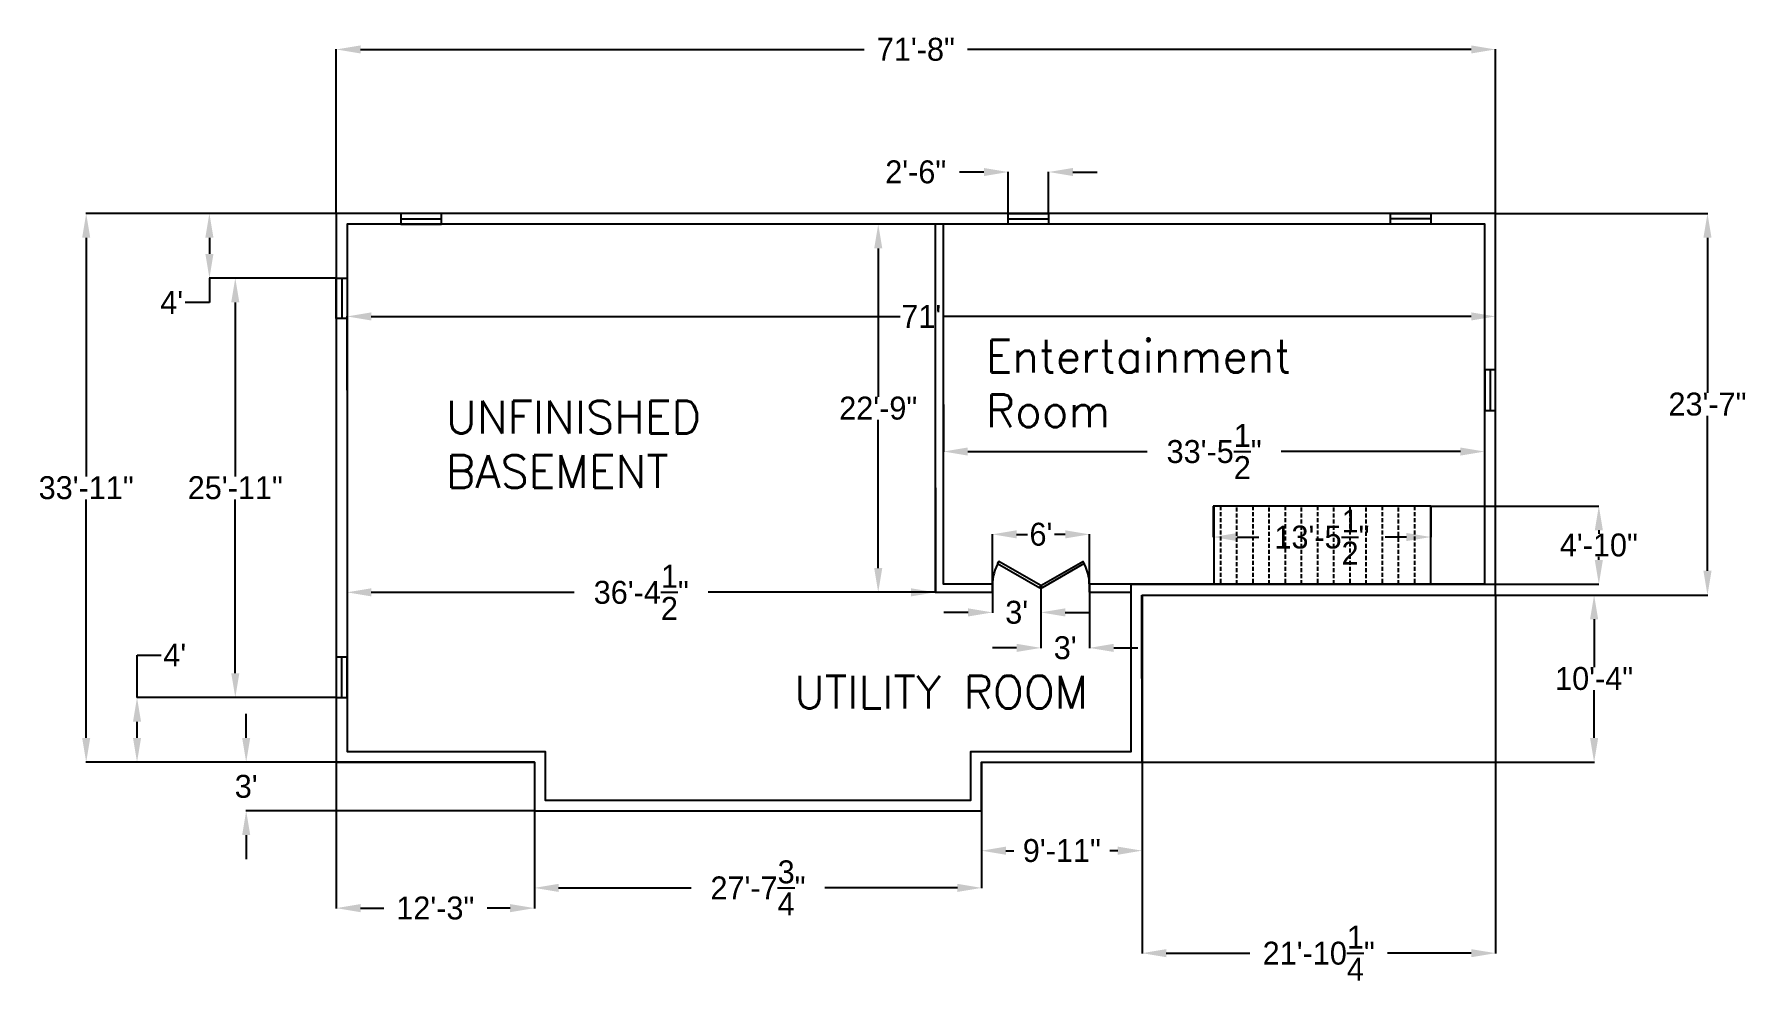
# Model space of a CAD drawing. Header units: inches. Extents: x 17 to 1290, y -56 to 645.
import ezdxf

# ---------------------------------------------------------------- set-up
doc = ezdxf.new("R2010")
doc.units = ezdxf.units.IN
doc.header["$MEASUREMENT"] = 0
doc.linetypes.add('DASHED', pattern=[0.75, 0.5, -0.25])
for name, color, linetype in [('Dim', 7, 'Continuous'), ('Doors', 2, 'Continuous'), ('External', 3, 'Continuous'), ('Internal', 6, 'Continuous'), ('Stairs', 5, 'Continuous'), ('TITLE', 7, 'Continuous'), ('Windows', 4, 'Continuous')]:
    doc.layers.add(name, color=color, linetype=linetype)
doc.styles.add('Roman', font='romans')
doc.dimstyles.get("Standard").update_dxf_attribs({"dimtxt": 17, "dimasz": 18, "dimexe": 0.18, "dimexo": 0.0625, "dimgap": 0.09, "dimtad": 0, "dimtih": 1, "dimtoh": 1, "dimdec": 4, "dimzin": 0, "dimdsep": 46, "dimlunit": 4, "dimtxsty": 'Standard', "dimcen": 0.09, "dimadec": 0, "dimazin": 0, "dimtfac": 1, "dimtdec": 4, "dimtofl": 0, "dimtmove": 0, "dimatfit": 3, "dimfxl": 1, "dimtolj": 1, "dimtzin": 0, "dimarcsym": 0})

# ---------------------------------------------------------------- blocks, each defined once
blk = doc.blocks.new('*U4')
for p, q in [((0, 0), (0, -5)), ((36, 0), (36, -5))]:
    blk.add_line(p, q)
blk.add_lwpolyline([(0, 0), (31.2, 18), (32.1, 16.5), (0.9, -1.5)], close=True)
blk.add_arc((0, 0), 36, 0, 30)
blk = doc.blocks.new('*U9')
for p, q in [((-36, 0), (-36, -5)), ((0, 0), (0, -5))]:
    blk.add_line(p, q)
blk.add_lwpolyline([(0, 0), (-31.2, 18), (-32.1, 16.5), (-0.9, -1.5)], close=True)
blk.add_arc((0, 0), 36, 150, 180)
blk = doc.blocks.new('*D10')
at = {"layer": 'Defpoints', "color": 0, "transparency": 16777216}
for p in [(719.3, 105.6), (838.3, 105.6), (838.3, 40)]:
    blk.add_point(p, dxfattribs=at)
at = {"layer": 'Dim', "color": 0, "lineweight": -2, "transparency": 16777216}
for p, q in [((719.3, 105.5), (719.3, 39.8)), ((838.3, 105.5), (838.3, 39.8)), ((737.3, 40), (743.3, 40)), ((820.3, 40), (814.3, 40))]:
    blk.add_line(p, q, dxfattribs=at)
at = {"layer": 'Dim', "color": 0, "transparency": 16777216}
for points in [[(737.3, 43), (737.3, 37), (719.3, 40)], [(820.3, 43), (820.3, 37), (838.3, 40)]]:
    blk.add_solid(points, dxfattribs=at)
at = {"layer": 'Dim', "color": 0, "transparency": 16777216, "insert": (778.8, 40), "char_height": 17, "attachment_point": 5}
blk.add_mtext('\\A1;9\'-11"', dxfattribs=at)
blk = doc.blocks.new('*D11')
at = {"layer": 'Defpoints', "color": 0, "transparency": 16777216}
for p in [(387.5, 69.6), (719.3, 69.6), (719.3, 12.4)]:
    blk.add_point(p, dxfattribs=at)
at = {"layer": 'Dim', "color": 0, "lineweight": -2, "transparency": 16777216}
for p, q in [((387.5, 69.5), (387.5, 12.2)), ((719.3, 69.5), (719.3, 12.2)), ((405.5, 12.4), (503.7, 12.4)), ((701.3, 12.4), (603.1, 12.4))]:
    blk.add_line(p, q, dxfattribs=at)
at = {"layer": 'Dim', "color": 0, "transparency": 16777216}
for points in [[(405.5, 15.4), (405.5, 9.4), (387.5, 12.4)], [(701.3, 15.4), (701.3, 9.4), (719.3, 12.4)]]:
    blk.add_solid(points, dxfattribs=at)
at = {"layer": 'Dim', "color": 0, "transparency": 16777216, "insert": (553.4, 12.4), "char_height": 17, "attachment_point": 5}
blk.add_mtext('\\A1;27\'-7{\\H1x;\\S3/4;}"', dxfattribs=at)
blk = doc.blocks.new('*D12')
at = {"layer": 'Defpoints', "color": 0, "transparency": 16777216}
for p in [(240.5, 105.6), (387.5, 105.6), (387.5, -2.6)]:
    blk.add_point(p, dxfattribs=at)
at = {"layer": 'Dim', "color": 0, "lineweight": -2, "transparency": 16777216}
for p, q in [((240.5, 105.5), (240.5, -2.8)), ((387.5, 105.5), (387.5, -2.8)), ((258.5, -2.6), (275.7, -2.6)), ((369.5, -2.6), (352.4, -2.6))]:
    blk.add_line(p, q, dxfattribs=at)
at = {"layer": 'Dim', "color": 0, "transparency": 16777216}
for points in [[(258.5, 0.4), (258.5, -5.6), (240.5, -2.6)], [(369.5, 0.4), (369.5, -5.6), (387.5, -2.6)]]:
    blk.add_solid(points, dxfattribs=at)
at = {"layer": 'Dim', "color": 0, "transparency": 16777216, "insert": (314, -2.6), "char_height": 17, "attachment_point": 5}
blk.add_mtext('\\A1;12\'-3"', dxfattribs=at)
blk = doc.blocks.new('*D13')
at = {"layer": 'Defpoints', "color": 0, "transparency": 16777216}
for p in [(387.5, 105.6), (173.7, 69.6), (387.5, 69.6)]:
    blk.add_point(p, dxfattribs=at)
at = {"layer": 'Dim', "color": 0, "lineweight": -2, "transparency": 16777216}
for p, q in [((173.7, 123.6), (173.7, 141.6)), ((387.5, 105.6), (173.5, 105.6)), ((387.5, 69.6), (173.5, 69.6)), ((173.7, 51.6), (173.7, 33.6))]:
    blk.add_line(p, q, dxfattribs=at)
at = {"layer": 'Dim', "color": 0, "transparency": 16777216}
for points in [[(170.7, 123.6), (176.7, 123.6), (173.7, 105.6)], [(170.7, 51.6), (176.7, 51.6), (173.7, 69.6)]]:
    blk.add_solid(points, dxfattribs=at)
at = {"layer": 'Dim', "color": 0, "transparency": 16777216, "insert": (173.7, 87.6), "char_height": 17, "attachment_point": 5}
blk.add_mtext("\\A1;3'", dxfattribs=at)
blk = doc.blocks.new('*D14')
at = {"layer": 'Defpoints', "color": 0, "transparency": 16777216}
for p in [(92.7, 153.6), (240.5, 153.6), (240.5, 105.6)]:
    blk.add_point(p, dxfattribs=at)
at = {"layer": 'Dim', "color": 0, "lineweight": -2, "transparency": 16777216}
for p, q in [((92.7, 153.6), (92.7, 185.1)), ((92.7, 185.1), (110.7, 185.1)), ((240.5, 153.6), (92.5, 153.6)), ((92.7, 123.6), (92.7, 135.6)), ((240.5, 105.6), (92.5, 105.6))]:
    blk.add_line(p, q, dxfattribs=at)
at = {"layer": 'Dim', "color": 0, "transparency": 16777216}
for points in [[(89.7, 135.6), (95.7, 135.6), (92.7, 153.6)], [(89.7, 123.6), (95.7, 123.6), (92.7, 105.6)]]:
    blk.add_solid(points, dxfattribs=at)
at = {"layer": 'Dim', "color": 0, "transparency": 16777216, "insert": (120.7, 185.1), "char_height": 17, "attachment_point": 5}
blk.add_mtext("\\A1;4'", dxfattribs=at)
blk = doc.blocks.new('*D15')
at = {"layer": 'Defpoints', "color": 0, "transparency": 16777216}
for p in [(240.5, 512.6), (55, 105.6), (240.5, 105.6)]:
    blk.add_point(p, dxfattribs=at)
at = {"layer": 'Dim', "color": 0, "lineweight": -2, "transparency": 16777216}
for p, q in [((240.5, 512.6), (54.8, 512.6)), ((55, 494.6), (55, 317.6)), ((55, 123.6), (55, 300.5)), ((240.5, 105.6), (54.8, 105.6))]:
    blk.add_line(p, q, dxfattribs=at)
at = {"layer": 'Dim', "color": 0, "transparency": 16777216}
for points in [[(52, 494.6), (58, 494.6), (55, 512.6)], [(52, 123.6), (58, 123.6), (55, 105.6)]]:
    blk.add_solid(points, dxfattribs=at)
at = {"layer": 'Dim', "color": 0, "transparency": 16777216, "insert": (55, 309.1), "char_height": 17, "attachment_point": 5}
blk.add_mtext('\\A1;33\'-11"', dxfattribs=at)
blk = doc.blocks.new('*D16')
at = {"layer": 'Defpoints', "color": 0, "transparency": 16777216}
for p in [(240.5, 512.6), (146.4, 464.6), (240.5, 464.6)]:
    blk.add_point(p, dxfattribs=at)
at = {"layer": 'Dim', "color": 0, "lineweight": -2, "transparency": 16777216}
for p, q in [((240.5, 512.6), (146.2, 512.6)), ((146.4, 494.6), (146.4, 482.6)), ((240.5, 464.6), (146.2, 464.6)), ((146.4, 464.6), (146.4, 446.6)), ((146.4, 446.6), (128.4, 446.6))]:
    blk.add_line(p, q, dxfattribs=at)
at = {"layer": 'Dim', "color": 0, "transparency": 16777216}
for points in [[(143.4, 494.6), (149.4, 494.6), (146.4, 512.6)], [(143.4, 482.6), (149.4, 482.6), (146.4, 464.6)]]:
    blk.add_solid(points, dxfattribs=at)
at = {"layer": 'Dim', "color": 0, "transparency": 16777216, "insert": (118.4, 446.6), "char_height": 17, "attachment_point": 5}
blk.add_mtext("\\A1;4'", dxfattribs=at)
blk = doc.blocks.new('*D17')
at = {"layer": 'Defpoints', "color": 0, "transparency": 16777216}
for p in [(240.5, 464.6), (165.6, 153.6), (240.5, 153.6)]:
    blk.add_point(p, dxfattribs=at)
at = {"layer": 'Dim', "color": 0, "lineweight": -2, "transparency": 16777216}
for p, q in [((240.5, 464.6), (165.4, 464.6)), ((165.6, 446.6), (165.6, 317.6)), ((165.6, 171.6), (165.6, 300.5)), ((240.5, 153.6), (165.4, 153.6))]:
    blk.add_line(p, q, dxfattribs=at)
at = {"layer": 'Dim', "color": 0, "transparency": 16777216}
for points in [[(162.6, 446.6), (168.6, 446.6), (165.6, 464.6)], [(162.6, 171.6), (168.6, 171.6), (165.6, 153.6)]]:
    blk.add_solid(points, dxfattribs=at)
at = {"layer": 'Dim', "color": 0, "transparency": 16777216, "insert": (165.6, 309.1), "char_height": 17, "attachment_point": 5}
blk.add_mtext('\\A1;25\'-11"', dxfattribs=at)
blk = doc.blocks.new('*D18')
at = {"layer": 'Defpoints', "color": 0, "transparency": 16777216}
for p in [(838.3, 229.6), (1173.7, 229.6), (838.3, 105.6)]:
    blk.add_point(p, dxfattribs=at)
at = {"layer": 'Dim', "color": 0, "lineweight": -2, "transparency": 16777216}
for p, q in [((838.3, 229.6), (1173.9, 229.6)), ((1173.7, 211.6), (1173.7, 176.2)), ((1173.7, 123.6), (1173.7, 159)), ((838.4, 105.6), (1173.9, 105.6))]:
    blk.add_line(p, q, dxfattribs=at)
at = {"layer": 'Dim', "color": 0, "transparency": 16777216}
for points in [[(1176.7, 211.6), (1170.7, 211.6), (1173.7, 229.6)], [(1176.7, 123.6), (1170.7, 123.6), (1173.7, 105.6)]]:
    blk.add_solid(points, dxfattribs=at)
at = {"layer": 'Dim', "color": 0, "transparency": 16777216, "insert": (1173.7, 167.6), "char_height": 17, "attachment_point": 5}
blk.add_mtext('\\A1;10\'-4"', dxfattribs=at)
blk = doc.blocks.new('*D19')
at = {"layer": 'Defpoints', "color": 0, "transparency": 16777216}
for p in [(838.3, 229.6), (1100.5, 229.6), (1100.6, -36)]:
    blk.add_point(p, dxfattribs=at)
at = {"layer": 'Dim', "color": 0, "lineweight": -2, "transparency": 16777216}
for p, q in [((838.3, 229.5), (838.3, -36.2)), ((1100.5, 229.5), (1100.6, -36.2)), ((856.3, -36), (918.3, -36)), ((1082.5, -36), (1020.5, -36))]:
    blk.add_line(p, q, dxfattribs=at)
at = {"layer": 'Dim', "color": 0, "transparency": 16777216}
for points in [[(856.3, -33), (856.3, -39), (838.3, -36)], [(1082.5, -33), (1082.5, -39), (1100.6, -36)]]:
    blk.add_solid(points, dxfattribs=at)
at = {"layer": 'Dim', "color": 0, "transparency": 16777216, "insert": (969.4, -36), "char_height": 17, "attachment_point": 5}
blk.add_mtext('\\A1;21\'-10{\\H1x;\\S1/4;}"', dxfattribs=at)
blk = doc.blocks.new('*D20')
at = {"layer": 'Defpoints', "color": 0, "transparency": 16777216}
for p in [(1100.5, 512.6), (1100.5, 229.6), (1257.8, 229.6)]:
    blk.add_point(p, dxfattribs=at)
at = {"layer": 'Dim', "color": 0, "lineweight": -2, "transparency": 16777216}
for p, q in [((1100.6, 512.6), (1258, 512.6)), ((1257.8, 494.6), (1257.8, 379.6)), ((1257.8, 247.6), (1257.8, 362.5)), ((1100.6, 229.6), (1258, 229.6))]:
    blk.add_line(p, q, dxfattribs=at)
at = {"layer": 'Dim', "color": 0, "transparency": 16777216}
for points in [[(1254.8, 494.6), (1260.8, 494.6), (1257.8, 512.6)], [(1254.8, 247.6), (1260.8, 247.6), (1257.8, 229.6)]]:
    blk.add_solid(points, dxfattribs=at)
at = {"layer": 'Dim', "color": 0, "transparency": 16777216, "insert": (1257.8, 371.1), "char_height": 17, "attachment_point": 5}
blk.add_mtext('\\A1;23\'-7"', dxfattribs=at)
blk = doc.blocks.new('*D21')
at = {"layer": 'Defpoints', "color": 0, "transparency": 16777216}
for p in [(240.5, 634.2), (240.5, 512.6), (1100.5, 512.6)]:
    blk.add_point(p, dxfattribs=at)
at = {"layer": 'Dim', "color": 0, "lineweight": -2, "transparency": 16777216}
for p, q in [((240.5, 512.6), (240.5, 634.4)), ((258.5, 634.2), (632.2, 634.2)), ((1082.5, 634.2), (708.9, 634.2)), ((1100.5, 512.6), (1100.5, 634.4))]:
    blk.add_line(p, q, dxfattribs=at)
at = {"layer": 'Dim', "color": 0, "transparency": 16777216}
for points in [[(258.5, 637.2), (258.5, 631.2), (240.5, 634.2)], [(1082.5, 637.2), (1082.5, 631.2), (1100.5, 634.2)]]:
    blk.add_solid(points, dxfattribs=at)
at = {"layer": 'Dim', "color": 0, "transparency": 16777216, "insert": (670.5, 634.2), "char_height": 17, "attachment_point": 5}
blk.add_mtext('\\A1;71\'-8"', dxfattribs=at)
blk = doc.blocks.new('*D22')
at = {"layer": 'Defpoints', "color": 0, "transparency": 16777216}
for p in [(248.5, 436.2), (248.5, 381.6), (1100.5, 381.6)]:
    blk.add_point(p, dxfattribs=at)
at = {"layer": 'Dim', "color": 0, "lineweight": -2, "transparency": 16777216}
for p, q in [((248.5, 381.6), (248.5, 436.3)), ((266.5, 436.2), (658.9, 436.2)), ((1082.5, 436.2), (690.2, 436.2)), ((1100.5, 381.6), (1100.5, 436.3))]:
    blk.add_line(p, q, dxfattribs=at)
at = {"layer": 'Dim', "color": 0, "transparency": 16777216}
for points in [[(266.5, 439.2), (266.5, 433.2), (248.5, 436.2)], [(1082.5, 439.2), (1082.5, 433.2), (1100.5, 436.2)]]:
    blk.add_solid(points, dxfattribs=at)
at = {"layer": 'Dim', "color": 0, "transparency": 16777216, "insert": (674.5, 436.2), "char_height": 17, "attachment_point": 5}
blk.add_mtext("\\A1;71'", dxfattribs=at)
blk = doc.blocks.new('*D23')
at = {"layer": 'Defpoints', "color": 0, "transparency": 16777216}
for p in [(691, 371.1), (1092.5, 371.1), (1092.5, 336)]:
    blk.add_point(p, dxfattribs=at)
at = {"layer": 'Dim', "color": 0, "lineweight": -2, "transparency": 16777216}
for p, q in [((691, 371), (691, 335.8)), ((1092.5, 371), (1092.5, 335.8)), ((709, 336), (842.1, 336)), ((1074.5, 336), (941.5, 336))]:
    blk.add_line(p, q, dxfattribs=at)
at = {"layer": 'Dim', "color": 0, "transparency": 16777216}
for points in [[(709, 339), (709, 333), (691, 336)], [(1074.5, 339), (1074.5, 333), (1092.5, 336)]]:
    blk.add_solid(points, dxfattribs=at)
at = {"layer": 'Dim', "color": 0, "transparency": 16777216, "insert": (891.8, 336), "char_height": 17, "attachment_point": 5}
blk.add_mtext('\\A1;33\'-5{\\H1x;\\S1/2;}"', dxfattribs=at)
blk = doc.blocks.new('*D24')
at = {"layer": 'Defpoints', "color": 0, "transparency": 16777216}
for p in [(642.6, 504.6), (685, 504.6), (685, 231.6)]:
    blk.add_point(p, dxfattribs=at)
at = {"layer": 'Dim', "color": 0, "lineweight": -2, "transparency": 16777216}
for p, q in [((685, 504.6), (642.4, 504.6)), ((642.6, 486.6), (642.6, 376.6)), ((642.6, 249.6), (642.6, 359.5)), ((685, 231.6), (642.4, 231.6))]:
    blk.add_line(p, q, dxfattribs=at)
at = {"layer": 'Dim', "color": 0, "transparency": 16777216}
for points in [[(639.6, 486.6), (645.6, 486.6), (642.6, 504.6)], [(639.6, 249.6), (645.6, 249.6), (642.6, 231.6)]]:
    blk.add_solid(points, dxfattribs=at)
at = {"layer": 'Dim', "color": 0, "transparency": 16777216, "insert": (642.6, 368.1), "char_height": 17, "attachment_point": 5}
blk.add_mtext('\\A1;22\'-9"', dxfattribs=at)
blk = doc.blocks.new('*D25')
at = {"layer": 'Defpoints', "color": 0, "transparency": 16777216}
for p in [(248.5, 309.1), (685, 309.1), (685, 231.6)]:
    blk.add_point(p, dxfattribs=at)
at = {"layer": 'Dim', "color": 0, "lineweight": -2, "transparency": 16777216}
for p, q in [((248.5, 309), (248.5, 231.4)), ((685, 309), (685, 231.4)), ((266.5, 231.6), (417.1, 231.6)), ((667, 231.6), (516.5, 231.6))]:
    blk.add_line(p, q, dxfattribs=at)
at = {"layer": 'Dim', "color": 0, "transparency": 16777216}
for points in [[(266.5, 234.6), (266.5, 228.6), (248.5, 231.6)], [(667, 234.6), (667, 228.6), (685, 231.6)]]:
    blk.add_solid(points, dxfattribs=at)
at = {"layer": 'Dim', "color": 0, "transparency": 16777216, "insert": (466.8, 231.6), "char_height": 17, "attachment_point": 5}
blk.add_mtext('\\A1;36\'-4{\\H1x;\\S1/2;}"', dxfattribs=at)
blk = doc.blocks.new('*D26')
at = {"layer": 'Defpoints', "color": 0, "transparency": 16777216}
for p in [(1052.5, 295.6), (1052.5, 237.6), (1177.2, 237.6)]:
    blk.add_point(p, dxfattribs=at)
at = {"layer": 'Dim', "color": 0, "lineweight": -2, "transparency": 16777216}
for p, q in [((1052.6, 295.6), (1177.3, 295.6)), ((1177.2, 277.6), (1177.2, 275.1)), ((1177.2, 255.6), (1177.2, 258)), ((1052.6, 237.6), (1177.3, 237.6))]:
    blk.add_line(p, q, dxfattribs=at)
at = {"layer": 'Dim', "color": 0, "transparency": 16777216}
for points in [[(1174.2, 277.6), (1180.2, 277.6), (1177.2, 295.6)], [(1174.2, 255.6), (1180.2, 255.6), (1177.2, 237.6)]]:
    blk.add_solid(points, dxfattribs=at)
at = {"layer": 'Dim', "color": 0, "transparency": 16777216, "insert": (1177.2, 266.6), "char_height": 17, "attachment_point": 5}
blk.add_mtext('\\A1;4\'-10"', dxfattribs=at)
blk = doc.blocks.new('*D27')
at = {"layer": 'Defpoints', "color": 0, "transparency": 16777216}
for p in [(891, 295.6), (1052.5, 295.6), (891, 272.6)]:
    blk.add_point(p, dxfattribs=at)
at = {"layer": 'Dim', "color": 0, "lineweight": -2, "transparency": 16777216}
for p, q in [((891, 295.5), (891, 272.5)), ((1052.5, 295.5), (1052.5, 272.5)), ((909, 272.6), (924.9, 272.6)), ((1034.5, 272.6), (1018.6, 272.6))]:
    blk.add_line(p, q, dxfattribs=at)
at = {"layer": 'Dim', "color": 0, "transparency": 16777216}
for points in [[(909, 275.6), (909, 269.6), (891, 272.6)], [(1034.5, 275.6), (1034.5, 269.6), (1052.5, 272.6)]]:
    blk.add_solid(points, dxfattribs=at)
at = {"layer": 'Dim', "color": 0, "transparency": 16777216, "insert": (971.8, 272.6), "char_height": 17, "attachment_point": 5}
blk.add_mtext('\\A1;13\'-5{\\H1x;\\S1/2;}"', dxfattribs=at)
blk = doc.blocks.new('*D28')
at = {"layer": 'Defpoints', "color": 0, "transparency": 16777216}
for p in [(739, 543.3), (739, 512.6), (769, 512.6)]:
    blk.add_point(p, dxfattribs=at)
at = {"layer": 'Dim', "color": 0, "lineweight": -2, "transparency": 16777216}
for p, q in [((721, 543.3), (703, 543.3)), ((739, 512.6), (739, 543.4)), ((769, 512.6), (769, 543.4)), ((787, 543.3), (805, 543.3))]:
    blk.add_line(p, q, dxfattribs=at)
at = {"layer": 'Dim', "color": 0, "transparency": 16777216}
for points in [[(721, 546.3), (721, 540.3), (739, 543.3)], [(787, 546.3), (787, 540.3), (769, 543.3)]]:
    blk.add_solid(points, dxfattribs=at)
at = {"layer": 'Dim', "color": 0, "transparency": 16777216, "insert": (670.4, 543.3), "char_height": 17, "attachment_point": 5}
blk.add_mtext('\\A1;2\'-6"', dxfattribs=at)
blk = doc.blocks.new('*D29')
at = {"layer": 'Defpoints', "color": 0, "transparency": 16777216}
for p in [(727.3, 274.6), (727.3, 231.6), (799.3, 231.6)]:
    blk.add_point(p, dxfattribs=at)
at = {"layer": 'Dim', "color": 0, "lineweight": -2, "transparency": 16777216}
for p, q in [((727.3, 231.6), (727.3, 274.7)), ((745.3, 274.6), (753.3, 274.6)), ((781.3, 274.6), (773.3, 274.6)), ((799.3, 231.6), (799.3, 274.7))]:
    blk.add_line(p, q, dxfattribs=at)
at = {"layer": 'Dim', "color": 0, "transparency": 16777216}
for points in [[(745.3, 277.6), (745.3, 271.6), (727.3, 274.6)], [(781.3, 277.6), (781.3, 271.6), (799.3, 274.6)]]:
    blk.add_solid(points, dxfattribs=at)
at = {"layer": 'Dim', "color": 0, "transparency": 16777216, "insert": (763.3, 274.6), "char_height": 17, "attachment_point": 5}
blk.add_mtext("\\A1;6'", dxfattribs=at)
blk = doc.blocks.new('*D30')
at = {"layer": 'Defpoints', "color": 0, "transparency": 16777216}
for p in [(763.3, 231.6), (799.3, 231.6), (799.3, 190.4)]:
    blk.add_point(p, dxfattribs=at)
at = {"layer": 'Dim', "color": 0, "lineweight": -2, "transparency": 16777216}
for p, q in [((763.3, 231.5), (763.3, 190.2)), ((799.3, 231.5), (799.3, 190.2)), ((745.3, 190.4), (727.3, 190.4)), ((817.3, 190.4), (835.3, 190.4))]:
    blk.add_line(p, q, dxfattribs=at)
at = {"layer": 'Dim', "color": 0, "transparency": 16777216}
for points in [[(745.3, 193.4), (745.3, 187.4), (763.3, 190.4)], [(817.3, 193.4), (817.3, 187.4), (799.3, 190.4)]]:
    blk.add_solid(points, dxfattribs=at)
at = {"layer": 'Dim', "color": 0, "transparency": 16777216, "insert": (781.3, 190.4), "char_height": 17, "attachment_point": 5}
blk.add_mtext("\\A1;3'", dxfattribs=at)
blk = doc.blocks.new('*D31')
at = {"layer": 'Defpoints', "color": 0, "transparency": 16777216}
for p in [(727.3, 231.6), (763.3, 231.6), (727.3, 216.7)]:
    blk.add_point(p, dxfattribs=at)
at = {"layer": 'Dim', "color": 0, "lineweight": -2, "transparency": 16777216}
for p, q in [((727.3, 231.5), (727.3, 216.5)), ((763.3, 231.5), (763.3, 216.5)), ((709.3, 216.7), (691.3, 216.7)), ((781.3, 216.7), (799.3, 216.7))]:
    blk.add_line(p, q, dxfattribs=at)
at = {"layer": 'Dim', "color": 0, "transparency": 16777216}
for points in [[(709.3, 219.7), (709.3, 213.7), (727.3, 216.7)], [(781.3, 219.7), (781.3, 213.7), (763.3, 216.7)]]:
    blk.add_solid(points, dxfattribs=at)
at = {"layer": 'Dim', "color": 0, "transparency": 16777216, "insert": (745.3, 216.7), "char_height": 17, "attachment_point": 5}
blk.add_mtext("\\A1;3'", dxfattribs=at)

msp = doc.modelspace()

# ---------------------------------------------------------------- linework, layer by layer
for p, q in [((727.28307, 231.55404), (727.28307, 237.55404)), ((798.53307, 237.55404), (799.28307, 237.55404)), ((799.28307, 237.55404), (799.28307, 231.55404))]:
    msp.add_line(p, q)
at = {"layer": 'External'}
msp.add_lwpolyline([(838.28358, 229.55404), (1100.53307, 229.55404), (1100.53307, 512.55404), (240.53307, 512.55404), (240.53307, 105.55404), (387.53307, 105.55404), (387.53307, 69.55404), (719.29099, 69.55404), (719.29099, 105.55404), (838.2915, 105.55404)], close=True, dxfattribs=at)
msp.add_lwpolyline([(830.28307, 237.55404), (1092.53307, 237.55404), (1092.53307, 504.55404), (248.53307, 504.55404), (248.53307, 113.55404), (395.53307, 113.55404), (395.53307, 77.55404), (711.29099, 77.55404), (711.29099, 113.55404), (830.29099, 113.55404), (830.28307, 237.55404), (830.53307, 237.55404)], dxfattribs=at)
at = {"layer": 'Internal'}
for points in [[(727.28307, 231.55404), (685.03307, 231.55404), (685.03307, 504.55404)], [(727.28307, 237.55404), (691.03307, 237.55404), (691.03307, 504.55404)], [(1092.53307, 237.55404), (799.28307, 237.55404)], [(830.28346, 231.55404), (799.28307, 231.55404)]]:
    msp.add_lwpolyline(points, dxfattribs=at)
at = {"layer": 'Stairs'}
for p, q in [((1052.53307, 295.55404), (891.03307, 295.55404)), ((891.03307, 295.55404), (891.53307, 295.55404)), ((891.53307, 295.55404), (891.53307, 237.55404)), ((1052.53307, 237.55404), (1052.53307, 296.05404)), ((1052.53307, 296.05404), (1052.53307, 295.55404))]:
    msp.add_line(p, q, dxfattribs=at)
at = {"layer": 'Stairs', "linetype": 'DASHED', "ltscale": 6}
for p, q in [((896.53307, 295.55404), (896.53307, 237.55404)), ((908.53307, 237.55404), (908.53307, 295.55404)), ((920.53307, 295.55404), (920.53307, 237.55404)), ((932.53307, 237.55404), (932.53307, 295.55404)), ((944.53307, 295.55404), (944.53307, 237.55404)), ((956.53307, 237.55404), (956.53307, 295.55404)), ((968.53307, 295.55404), (968.53307, 237.55404)), ((980.53307, 237.55404), (980.53307, 295.55404)), ((992.53307, 295.55404), (992.53307, 237.55404)), ((1004.53307, 237.55404), (1004.53307, 295.55404)), ((1016.53307, 295.55404), (1016.53307, 237.55404)), ((1028.53307, 237.55404), (1028.53307, 295.55404)), ((1040.53307, 295.55404), (1040.53307, 237.55404))]:
    msp.add_line(p, q, dxfattribs=at)
at = {"layer": 'Windows'}
for p, q in [((288.53307, 512.55404), (288.53307, 504.55404)), ((318.53307, 512.55404), (288.53307, 512.55404)), ((318.53307, 504.55404), (318.53307, 512.55404)), ((739.03307, 504.55404), (739.03307, 512.55404)), ((739.03307, 512.55404), (769.03307, 512.55404)), ((769.03307, 512.55404), (769.03307, 504.55404)), ((1022.53307, 504.55404), (1022.53307, 512.55404)), ((1022.53307, 512.55404), (1052.53307, 512.55404)), ((1052.53307, 512.55404), (1052.53307, 504.55404)), ((288.53307, 508.55404), (318.53307, 508.55404)), ((288.53307, 504.55404), (318.53307, 504.55404)), ((739.03307, 508.55404), (769.03307, 508.55404)), ((769.03307, 504.55404), (739.03307, 504.55404)), ((1052.53307, 508.55404), (1022.53307, 508.55404)), ((1052.53307, 504.55404), (1022.53307, 504.55404)), ((240.53307, 464.55404), (248.53307, 464.55404)), ((240.53307, 434.55404), (240.53307, 464.55404)), ((244.53307, 464.55404), (244.53307, 434.55404)), ((248.53307, 464.55404), (248.53307, 434.55404)), ((248.53307, 434.55404), (240.53307, 434.55404)), ((1100.53307, 396.55404), (1092.53307, 396.55404)), ((1092.53307, 396.55404), (1092.53307, 366.55404)), ((1096.53307, 396.55404), (1096.53307, 366.55404)), ((1100.53307, 366.55404), (1100.53307, 396.55404)), ((1092.53307, 366.55404), (1100.53307, 366.55404)), ((248.53307, 183.55404), (240.53307, 183.55404)), ((240.53307, 183.55404), (240.53307, 153.55404)), ((244.53307, 153.55404), (244.53307, 183.55404)), ((248.53307, 153.55404), (248.53307, 183.55404)), ((240.53307, 153.55404), (248.53307, 153.55404))]:
    msp.add_line(p, q, dxfattribs=at)

# ---------------------------------------------------------------- block references
at = {"layer": 'Doors'}
for name in ['*U9', '*U4']:
    msp.add_blockref(name, (763.28307, 236.55404), dxfattribs=at)

# ---------------------------------------------------------------- texts
at = {"layer": 'TITLE', "char_height": 24.25, "attachment_point": 1, "style": 'Roman'}
for s, insert in [('Entertainment Room', (722.37729, 418.80553)), ('UNFINISHED\\PBASEMENT', (321.91315, 373.72071)), ('UTILITY ROOM', (580.17166, 169.78378))]:
    msp.add_mtext_dynamic_manual_height_columns(s, width=255.8944354, gutter_width=2.5, heights=[0], dxfattribs=dict(at, insert=insert))

# ---------------------------------------------------------------- dimensions: what is measured, and where the dimension line sits
at = {"layer": 'Dim'}
for base, p1, p2, picture, middle in [((240.53307, 634.24011), (1100.53307, 512.55404), (240.53307, 512.55404), '*D21', (670.53307, 634.24011)), ((739.03307, 543.26589), (769.03307, 512.55404), (739.03307, 512.55404), '*D28', (670.35974, 543.26589)), ((248.53307, 436.16966), (1100.53307, 381.55404), (248.53307, 381.55404), '*D22', (674.53307, 436.16966)), ((1092.53307, 335.98286), (691.03307, 371.05404), (1092.53307, 371.05404), '*D23', (891.78307, 335.98286)), ((685.03307, 231.55404), (248.53307, 309.05404), (685.03307, 309.05404), '*D25', (466.78307, 231.55404)), ((891.03307, 272.64638), (1052.53307, 295.55404), (891.03307, 295.55404), '*D27', (971.78307, 272.64638)), ((727.28307, 274.56876), (799.28307, 231.55404), (727.28307, 231.55404), '*D29', (763.28307, 274.56876)), ((727.28307, 216.70539), (763.28307, 231.55404), (727.28307, 231.55404), '*D31', (745.28307, 216.70539)), ((799.28307, 190.37014), (763.28307, 231.55404), (799.28307, 231.55404), '*D30', (781.28307, 190.37014)), ((387.53307, -2.57943), (240.53307, 105.55404), (387.53307, 105.55404), '*D12', (314.03307, -2.57943)), ((838.2915, 40.02875), (719.29099, 105.55404), (838.2915, 105.55404), '*D10', (778.79125, 40.02875)), ((719.29099, 12.39101), (387.53307, 69.55404), (719.29099, 69.55404), '*D11', (553.41203, 12.39101))]:
    dim = msp.add_linear_dim(base=base, p1=p1, p2=p2, dimstyle='Standard', dxfattribs=at)
    dim.commit()
    dim.dimension.update_dxf_attribs({"geometry": picture, "text_midpoint": middle})
for base, p1, p2, picture, middle in [((55.00305, 105.55404), (240.53307, 512.55404), (240.53307, 105.55404), '*D15', (55.00305, 309.05404)), ((146.37541, 464.55404), (240.53307, 512.55404), (240.53307, 464.55404), '*D16', (118.36875, 446.55404)), ((92.66629, 153.55404), (240.53307, 105.55404), (240.53307, 153.55404), '*D14', (120.67295, 185.12687))]:
    dim = msp.add_linear_dim(base=base, p1=p1, p2=p2, angle=90, dimstyle='Standard', dxfattribs=at)
    dim.commit()
    dim.dimension.update_dxf_attribs({"geometry": picture, "text_midpoint": middle, "dimtype": 160})
for base, p1, p2, picture, middle in [((1257.79925, 229.55404), (1100.53307, 512.55404), (1100.53307, 229.55404), '*D20', (1257.79925, 371.05404)), ((642.57591, 504.55404), (685.03307, 231.55404), (685.03307, 504.55404), '*D24', (642.57591, 368.05404)), ((165.605, 153.55404), (240.53307, 464.55404), (240.53307, 153.55404), '*D17', (165.605, 309.05404)), ((1177.152, 237.55404), (1052.53307, 295.55404), (1052.53307, 237.55404), '*D26', (1177.152, 266.55404)), ((173.66972, 69.55404), (387.53307, 105.55404), (387.53307, 69.55404), '*D13', (173.66972, 87.55404))]:
    dim = msp.add_linear_dim(base=base, p1=p1, p2=p2, angle=90, dimstyle='Standard', dxfattribs=at)
    dim.commit()
    dim.dimension.update_dxf_attribs({"geometry": picture, "text_midpoint": middle})
for p1, p2, distance, picture, middle in [((838.2915, 105.55404), (838.28358, 229.55404), -335.40765, '*D18', (1173.69519, 167.57546)), ((838.28358, 229.55404), (1100.53307, 229.57079), -265.54622, '*D19', (969.42528, -35.9838))]:
    dim = msp.add_aligned_dim(p1=p1, p2=p2, distance=distance, dimstyle='Standard', dxfattribs=at)
    dim.commit()
    dim.dimension.update_dxf_attribs({"geometry": picture, "text_midpoint": middle})

doc.saveas('drawing.dxf')
